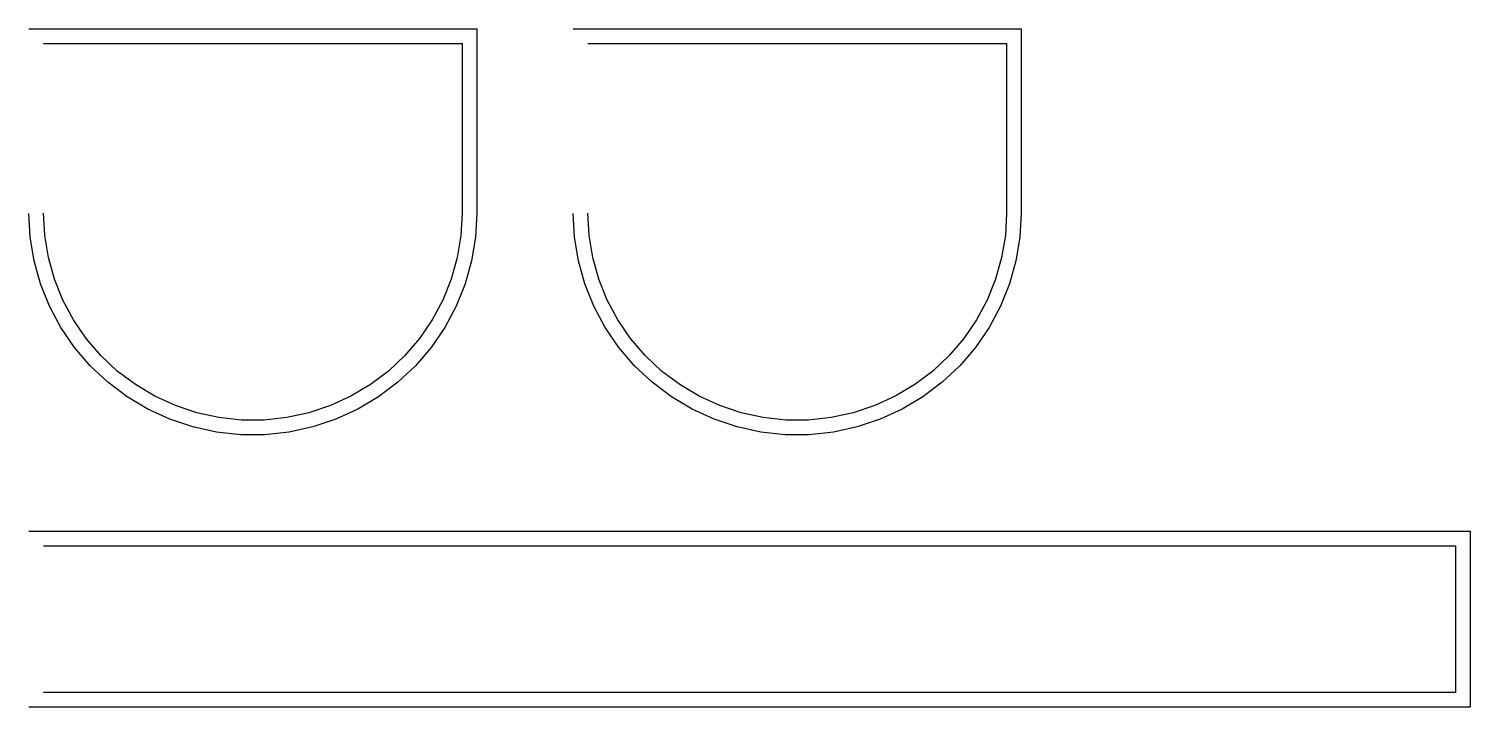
# Model space of a CAD drawing. Header units: millimetres. Extents: x -7 to 681, y -317 to 7.
import ezdxf

# ---------------------------------------------------------------- set-up
doc = ezdxf.new("R2010")
doc.units = ezdxf.units.MM

msp = doc.modelspace()

# ---------------------------------------------------------------- linework, layer by layer
for points in [[(-7, 7), (207, 7), (207, -81.1915), (206.3824, -92.4693), (204.5054, -103.8035), (201.402, -114.8695), (197.1087, -125.5369), (191.6766, -135.6806), (185.1697, -145.1816), (177.6649, -153.9286), (169.2506, -161.8193), (160.0258, -168.7616), (150.0989, -174.6747), (139.5862, -179.4898), (128.6109, -183.1508), (117.3013, -185.6154), (105.7896, -186.8548), (94.2104, -186.8548), (82.6987, -185.6154), (71.3891, -183.1508), (60.4138, -179.4898), (49.9011, -174.6747), (39.9742, -168.7616), (30.7494, -161.8193), (22.3351, -153.9286), (14.8303, -145.1816), (8.3234, -135.6806), (2.8913, -125.5369), (-1.402, -114.8695), (-4.5054, -103.8035), (-6.3824, -92.4693), (-7, -81.1915)], [(253, 7), (467, 7), (467, -81.1915), (466.3824, -92.4693), (464.5054, -103.8035), (461.402, -114.8695), (457.1087, -125.5369), (451.6766, -135.6806), (445.1697, -145.1816), (437.6649, -153.9286), (429.2506, -161.8193), (420.0258, -168.7616), (410.0989, -174.6747), (399.5862, -179.4898), (388.6109, -183.1508), (377.3013, -185.6154), (365.7896, -186.8548), (354.2104, -186.8548), (342.6987, -185.6154), (331.3891, -183.1508), (320.4138, -179.4898), (309.9011, -174.6747), (299.9742, -168.7616), (290.7494, -161.8193), (282.3351, -153.9286), (274.8303, -145.1816), (268.3234, -135.6806), (262.8913, -125.5369), (258.598, -114.8695), (255.4946, -103.8035), (253.6176, -92.4693), (253, -81.1915)], [(0, 0), (200, 0), (200, -81), (199.4138, -91.7038), (197.6621, -102.2821), (194.7653, -112.6109), (190.7575, -122.569), (185.6857, -132.0398), (179.6093, -140.9122), (172.5995, -149.0822), (164.7386, -156.454), (156.1187, -162.9412), (146.8408, -168.4677), (137.0138, -172.9687), (126.7528, -176.3914), (116.1782, -178.6958), (105.4139, -179.8548), (94.5861, -179.8548), (83.8218, -178.6958), (73.2472, -176.3914), (62.9862, -172.9687), (53.1592, -168.4677), (43.8813, -162.9412), (35.2614, -156.454), (27.4005, -149.0822), (20.3907, -140.9122), (14.3143, -132.0398), (9.2425, -122.569), (5.2347, -112.6109), (2.3379, -102.2821), (0.5862, -91.7038), (0, -81)], [(260, 0), (460, 0), (460, -81), (459.4138, -91.7038), (457.6621, -102.2821), (454.7653, -112.6109), (450.7575, -122.569), (445.6857, -132.0398), (439.6093, -140.9122), (432.5995, -149.0822), (424.7386, -156.454), (416.1187, -162.9412), (406.8408, -168.4677), (397.0138, -172.9687), (386.7528, -176.3914), (376.1782, -178.6958), (365.4139, -179.8548), (354.5861, -179.8548), (343.8218, -178.6958), (333.2472, -176.3914), (322.9862, -172.9687), (313.1592, -168.4677), (303.8813, -162.9412), (295.2614, -156.454), (287.4005, -149.0822), (280.3907, -140.9122), (274.3143, -132.0398), (269.2425, -122.569), (265.2347, -112.6109), (262.3379, -102.2821), (260.5862, -91.7038), (260, -81)], [(-7, -233), (681.4376, -233), (681.4376, -317), (-7, -317)], [(0, -240), (674.4376, -240), (674.4376, -310), (0, -310)]]:
    msp.add_lwpolyline(points)

doc.saveas('drawing.dxf')
